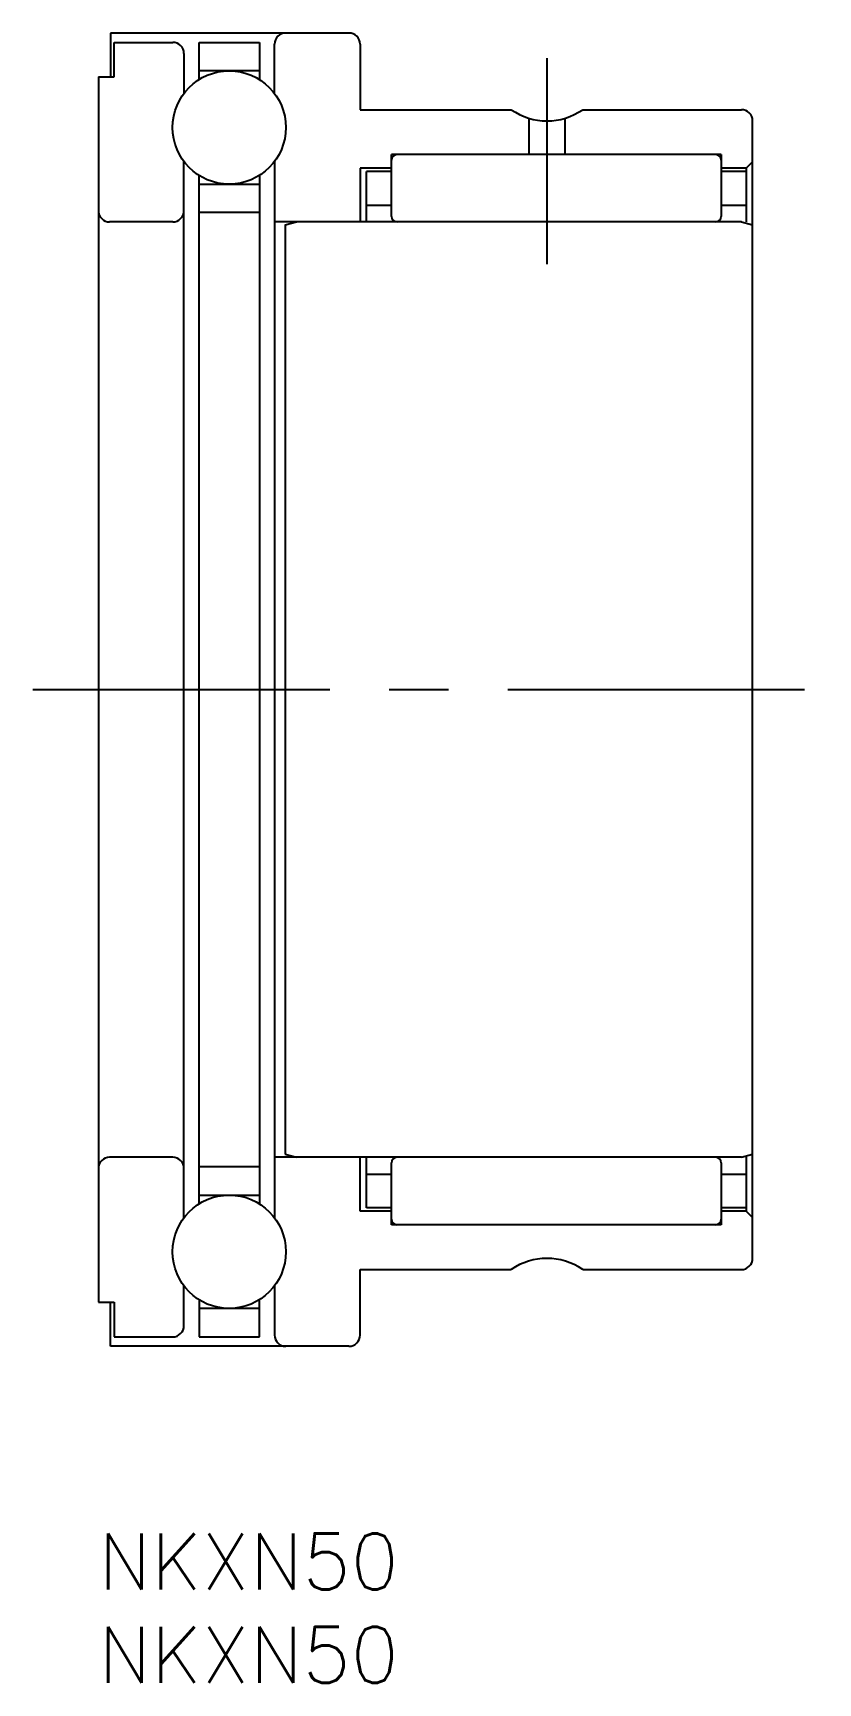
# Model space of a CAD drawing. Extents: x -3.5 to 38.5, y -8 to 80.2.
import ezdxf

# ---------------------------------------------------------------- set-up
doc = ezdxf.new("R2010")
doc.units = 0
doc.header["$LTSCALE"] = 0.5
doc.linetypes.add('CENTER', pattern=[50.8, 31.75, -6.35, 6.35, -6.35])
for name, color, linetype in [('MSM_CENTER', 1, 'CENTER'), ('MSM_CONTINUOUS', 7, 'CONTINUOUS'), ('MSM_PART_NUMBER', 7, 'CONTINUOUS')]:
    doc.layers.add(name, color=color, linetype=linetype)
doc.styles.get("Standard").update_dxf_attribs({"font": 'txt.shx', "height": 3, "bigfont": 'bigfont.shx'})

msp = doc.modelspace()

# ---------------------------------------------------------------- linework, layer by layer
at = {"layer": 'MSM_CENTER'}
for p, q in [((24, 78.85), (24, 67.85)), ((-3.5, 45.1), (38.5, 45.1))]:
    msp.add_line(p, q, dxfattribs=at)
at = {"layer": 'MSM_CONTINUOUS'}
for p, q in [((13.4, 80.2), (0.65, 80.2)), ((0.65, 80.2), (0.65, 77.85)), ((0.85, 77.85), (0.85, 79.7)), ((0.85, 79.7), (3.976, 79.7)), ((5.384, 77.713), (5.384, 79.7)), ((5.384, 79.7), (8.616, 79.7)), ((8.616, 79.7), (8.616, 77.713)), ((9.424, 76.966), (9.424, 79.6)), ((14, 79.6), (14, 76.1)), ((4.576, 79.1), (4.576, 76.966)), ((0, 77.85), (0, 12.35)), ((0, 77.85), (0.85, 77.85)), ((8.616, 78.18), (5.384, 78.18)), ((14, 76.1), (22.091, 76.1)), ((25.909, 76.1), (34.4, 76.1)), ((23.046, 73.7), (23.046, 75.639)), ((24.954, 75.639), (24.954, 73.7)), ((35, 14.7), (35, 75.5)), ((4.576, 16.866), (4.576, 73.334)), ((9.424, 73.334), (9.424, 16.866)), ((15.68, 70.4), (15.68, 73.7)), ((23.046, 73.7), (15.68, 73.7)), ((33.32, 73.7), (23.046, 73.7)), ((33.32, 73.7), (33.32, 70.4)), ((35, 73.316), (34.664, 72.98)), ((5.384, 17.613), (5.384, 72.587)), ((8.616, 72.587), (8.616, 17.613)), ((15.68, 72.98), (14, 72.98)), ((14, 72.98), (14, 70.1)), ((15.68, 72.8), (14.336, 72.8)), ((14.336, 70.1), (14.336, 72.8)), ((15.68, 71), (15.68, 72.8)), ((34.664, 72.98), (33.32, 72.98)), ((33.32, 72.8), (33.32, 71)), ((34.664, 72.8), (33.32, 72.8)), ((34.664, 72.98), (34.664, 72.8)), ((34.664, 72.8), (34.664, 70.1)), ((5.384, 72.12), (8.616, 72.12)), ((8.616, 70.6), (5.384, 70.6)), ((14.336, 71), (15.68, 71)), ((33.32, 71), (34.664, 71)), ((3.976, 70.1), (0.6, 70.1)), ((34.4, 70.1), (9.424, 70.1)), ((10, 69.939), (10.6, 70.1)), ((10, 69.939), (10, 20.261)), ((34.4, 70.1), (35, 69.939)), ((35, 20.261), (35, 69.939)), ((3.976, 20.1), (0.6, 20.1)), ((8.616, 19.6), (5.384, 19.6)), ((34.4, 20.1), (9.424, 20.1)), ((10, 20.261), (10.6, 20.1)), ((14, 17.22), (14, 20.1)), ((14.336, 17.4), (14.336, 20.1)), ((15.68, 16.8), (15.68, 19.8)), ((33.32, 19.8), (33.32, 16.8)), ((34.4, 20.1), (35, 20.261)), ((34.664, 20.1), (34.664, 17.4)), ((14.336, 19.2), (15.68, 19.2)), ((33.32, 19.2), (34.664, 19.2)), ((5.384, 18.08), (8.616, 18.08)), ((15.68, 17.22), (14, 17.22)), ((15.68, 17.4), (14.336, 17.4)), ((15.68, 16.5), (15.68, 17.22)), ((34.664, 17.4), (33.32, 17.4)), ((34.664, 17.22), (33.32, 17.22)), ((33.32, 17.22), (33.32, 16.5)), ((34.664, 17.4), (34.664, 17.22)), ((35, 16.884), (34.664, 17.22)), ((33.32, 16.5), (15.68, 16.5)), ((4.576, 11.1), (4.576, 13.234)), ((9.424, 13.234), (9.424, 10.6)), ((14, 10.6), (14, 14.1)), ((14, 14.1), (22.091, 14.1)), ((25.909, 14.1), (34.4, 14.1)), ((0, 12.35), (0.85, 12.35)), ((0.65, 10), (0.65, 12.35)), ((0.85, 12.35), (0.85, 10.5)), ((5.384, 12.487), (5.384, 10.5)), ((8.616, 10.5), (8.616, 12.487)), ((8.616, 12.02), (5.384, 12.02)), ((13.4, 10), (0.65, 10)), ((0.85, 10.5), (3.976, 10.5)), ((5.384, 10.5), (8.616, 10.5))]:
    msp.add_line(p, q, dxfattribs=at)
for centre in [(7, 75.15), (7, 15.05)]:
    msp.add_circle(centre, 3.03, dxfattribs=at)
for centre, radius, start, end in [((3.976, 79.1), 0.6, 0, 90), ((10.024, 79.6), 0.6, 90, 180), ((13.4, 79.6), 0.6, 0, 90), ((24, 78.836), 3.336, 235.0992, 304.9008), ((34.4, 75.5), 0.6, 0, 90), ((7, 75.15), 3.03, 323.1301, 324.70572), ((15.98, 73.4), 0.3, 90, 180), ((33.02, 73.4), 0.3, 0, 90), ((0.6, 70.7), 0.6, 180, 270), ((3.976, 70.7), 0.6, 270, 0), ((15.98, 70.4), 0.3, 180, 270), ((33.02, 70.4), 0.3, 270, 0), ((0.6, 19.5), 0.6, 90, 180), ((3.976, 19.5), 0.6, 0, 90), ((15.98, 19.8), 0.3, 90, 180), ((33.02, 19.8), 0.3, 0, 90), ((15.98, 16.8), 0.3, 180, 270), ((33.02, 16.8), 0.3, 270, 0), ((24, 11.364), 3.336, 55.0992, 124.9008), ((34.4, 14.7), 0.6, 270, 0), ((3.976, 11.1), 0.6, 270, 0), ((10.024, 10.6), 0.6, 180, 270), ((13.4, 10.6), 0.6, 270, 0)]:
    msp.add_arc(centre, radius, start, end, dxfattribs=at)

# ---------------------------------------------------------------- texts
at = {"layer": 'MSM_PART_NUMBER'}
for p in [(0, -3), (0, -8)]:
    msp.add_text('NKXN50', height=3, dxfattribs=at).set_placement(p)

doc.saveas('drawing.dxf')
